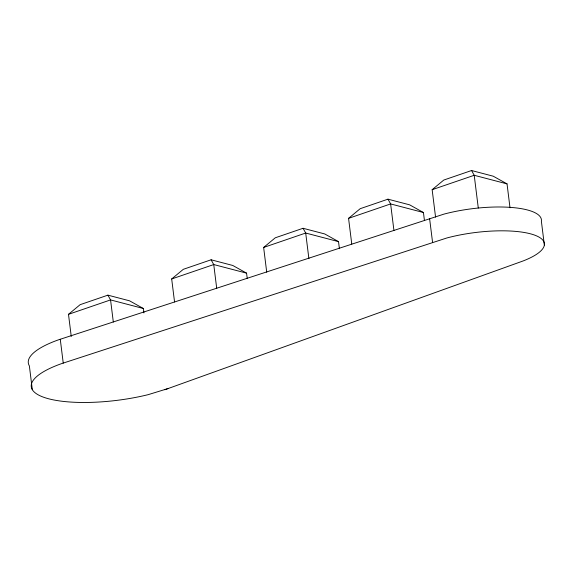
<?xml version="1.0" encoding="UTF-8"?>
<svg xmlns="http://www.w3.org/2000/svg" width="573" height="573" viewBox="0 0 573 573"><rect width="100%" height="100%" fill="white"/><g stroke="black" fill="none" stroke-linecap="round" stroke-linejoin="round"><path stroke-width="0.86" d="M71.253 336.451L68.495 314.326L80.134 304.671L107.91 295.152L129.577 300.825L143.379 308.503L143.93 312.93M174.55 301.971L171.685 278.965L183.324 269.31L211.1 259.791L232.767 265.464L246.562 273.142L247.228 278.449M266.724 272.225L263.637 247.45L275.276 237.795L303.053 228.276L324.719 233.949L338.521 241.627L339.402 248.703M351.758 244.005L348.563 218.349L360.202 208.687L387.978 199.168L409.645 204.84L423.44 212.519L424.435 220.483M435.566 217.131L432.149 189.699L443.789 180.044L471.565 170.525L493.231 176.198L507.033 183.876L510.006 207.763M168.218 388.501L148.214 394.647A83.4 24.109 -7.1 0 1 43.706 397.268A83.4 24.109 -7.1 0 1 61.497 363.654L446.847 237.974A67.199 19.425 -7.1 0 1 532.324 234.343A67.199 19.425 -7.1 0 1 522.791 261.073L164.831 389.726M68.495 314.326L110.56 299.915L143.379 308.503M171.685 278.965L213.75 264.554L246.562 273.142M263.637 247.45L305.703 233.039L338.521 241.627M348.563 218.349L390.628 203.931L423.44 212.519M432.149 189.699L474.215 175.288L507.033 183.876M32.324 389.697L29.359 365.861A83.4 24.109 -7.1 0 1 58.532 339.818L443.882 214.137A67.199 19.425 -7.1 0 1 541.378 221.207L544.35 245.043M471.565 170.525L474.215 175.288L478.29 208.02M387.978 199.168L390.628 203.931L393.93 230.475M303.053 228.276L305.703 233.039L308.897 258.695M211.1 259.791L213.75 264.554L216.723 288.441M107.91 295.152L110.56 299.915L113.318 322.033M429.614 218.693L432.586 242.529M60.272 339.295L63.245 363.139"/></g></svg>
